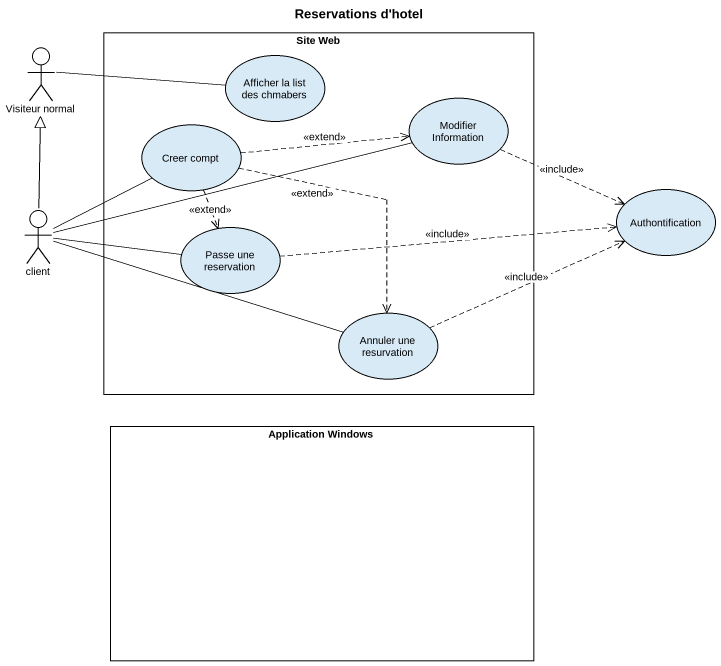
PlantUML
@startuml
title Reservations d'hotel
rectangle "Site Web" as Site_Web {
  usecase "Afficher la list des chmabers" as Afficher_la_list_des
  usecase "Creer compt" as Creer_compt
  usecase "Modifier Information" as Modifier_Information
  usecase "Passe une reservation" as Passe_une_reservation
  usecase "Annuler une resurvation" as Annuler_une_resurvation
}
actor "Visiteur normal" as Visiteur_normal
actor client
usecase Authontification
rectangle "Application Windows" as Application_Windows
Visiteur_normal -right- Afficher_la_list_des
Creer_compt .right.> Modifier_Information : <<extend>>
Creer_compt ..> Passe_une_reservation : <<extend>>
Creer_compt ..> Annuler_une_resurvation : <<extend>>
Modifier_Information .right.> Authontification : <<include>>
client -up-|> Visiteur_normal
client -up- Creer_compt
client -right- Modifier_Information
client -right- Passe_une_reservation
client -right- Annuler_une_resurvation
Passe_une_reservation .right.> Authontification : <<include>>
Annuler_une_resurvation .right.> Authontification : <<include>>
@enduml
